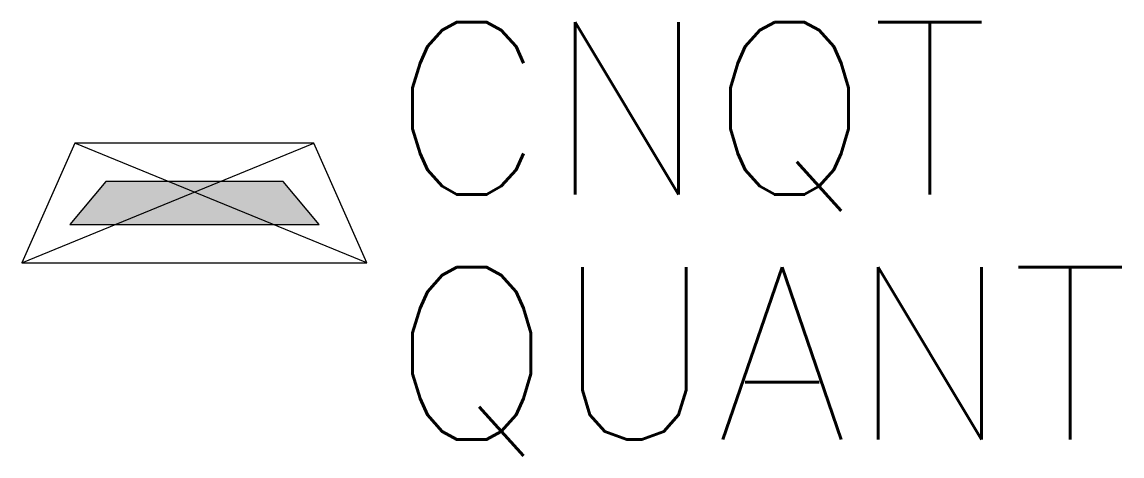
# Model space of a CAD drawing. Header units: millimetres. Extents: x 1742.819 to 1743.457, y 1018.105 to 1018.357.
import ezdxf
from ezdxf.enums import TextEntityAlignment as Align

# ---------------------------------------------------------------- set-up
doc = ezdxf.new("R2010")
doc.units = ezdxf.units.MM
doc.header["$LTSCALE"] = 10
doc.layers.add('cnqt', color=7, linetype='Continuous')
doc.styles.add('r80', font='romans.shx')

msp = doc.modelspace()

# ---------------------------------------------------------------- hatches: boundary and pattern name
at = {"layer": 'cnqt'}
msp.add_hatch(color=214, dxfattribs=at).paths.add_polyline_path([(1742.97011, 1018.26426), (1742.86724, 1018.26426), (1742.84636, 1018.23944), (1742.99098, 1018.23944)])

# ---------------------------------------------------------------- linework, layer by layer
at = {"color": 214}
for points in [[(1742.98794, 1018.28649), (1742.8494, 1018.28649), (1742.81867, 1018.21722), (1743.01867, 1018.21722)], [(1742.97011, 1018.26426), (1742.86724, 1018.26426), (1742.84636, 1018.23944), (1742.99098, 1018.23944)]]:
    msp.add_lwpolyline(points, close=True, dxfattribs=at)
at = {"layer": 'cnqt', "color": 214}
for p, q in [((1742.81867, 1018.21722), (1742.98794, 1018.28649)), ((1743.01867, 1018.21722), (1742.8494, 1018.28649))]:
    msp.add_line(p, q, dxfattribs=at)

# ---------------------------------------------------------------- texts
at = {"color": 214, "style": 'r80', "flags": 1}
for tag, text, p in [('CNQT', 'Código', (1743.03237, 1018.30671)), ('QUANT', 'Quantidade', (1743.03237, 1018.16469))]:
    msp.add_attdef(tag, text=text, height=0.1, dxfattribs=at).set_placement(p, align=Align.MIDDLE_LEFT)

doc.saveas('drawing.dxf')
